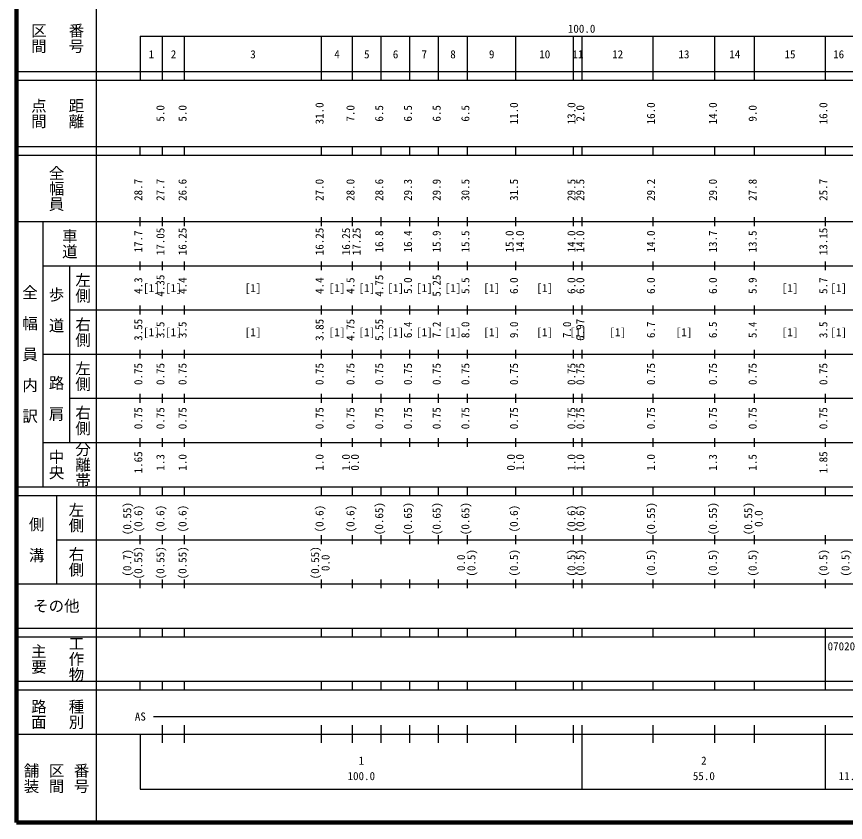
# Model space of a CAD drawing. Units: millimetres, scale not verified. Extents: x 40000 to 680000, y 20000 to 380000.
# Drawn here: x 40000 to 227536, y 20000 to 202409 of the extents above; entities that cross this region are included whole.
import ezdxf
from ezdxf.enums import TextEntityAlignment as Align

# ---------------------------------------------------------------- set-up
doc = ezdxf.new("R2010")
doc.units = ezdxf.units.MM
doc.header["$LTSCALE"] = 1000
doc.layers.add('M-TTL', color=2, linetype='Continuous', lineweight=140)
doc.layers.add('M-TTL-BAND', color=7, linetype='Continuous', lineweight=25)
doc.styles.add('@ＭＳ ゴシック', font='')
doc.styles.add('ＭＳ ゴシック', font='')
doc.styles.get('@ＭＳ ゴシック').set_extended_font_data('@MS Gothic')
doc.styles.get('ＭＳ ゴシック').set_extended_font_data('MS Gothic')

msp = doc.modelspace()

# ---------------------------------------------------------------- linework, layer by layer
at = {"layer": 'M-TTL'}
for p, q in [((40000, 380000), (40000, 20000)), ((40000, 20000), (680000, 20000))]:
    msp.add_line(p, q, dxfattribs=at)
at = {"layer": 'M-TTL-BAND'}
for p, q in [((58000, 370000), (58000, 20000)), ((68000, 198000), (579000, 198000)), ((68000, 198000), (68000, 188000)), ((73000, 188000), (73000, 198000)), ((78000, 188000), (78000, 198000)), ((109000, 188000), (109000, 198000)), ((116000, 188000), (116000, 198000)), ((122500, 188000), (122500, 198000)), ((129000, 188000), (129000, 198000)), ((135500, 188000), (135500, 198000)), ((142000, 188000), (142000, 198000)), ((153000, 188000), (153000, 198000)), ((166000, 188000), (166000, 198000)), ((168000, 188000), (168000, 198000)), ((184000, 188000), (184000, 198000)), ((198000, 188000), (198000, 198000)), ((207000, 188000), (207000, 198000)), ((223000, 188000), (223000, 198000)), ((40000, 190000), (579000, 190000)), ((40000, 188000), (579000, 188000)), ((40000, 173000), (579000, 173000)), ((68000, 171000), (68000, 173000)), ((73000, 171000), (73000, 173000)), ((78000, 171000), (78000, 173000)), ((109000, 171000), (109000, 173000)), ((116000, 171000), (116000, 173000)), ((122500, 171000), (122500, 173000)), ((129000, 171000), (129000, 173000)), ((135500, 171000), (135500, 173000)), ((142000, 171000), (142000, 173000)), ((153000, 171000), (153000, 173000)), ((166000, 171000), (166000, 173000)), ((168000, 171000), (168000, 173000)), ((184000, 171000), (184000, 173000)), ((198000, 171000), (198000, 173000)), ((207000, 171000), (207000, 173000)), ((223000, 171000), (223000, 173000)), ((40000, 171000), (579000, 171000)), ((40000, 156000), (579000, 156000)), ((46000, 96000), (46000, 156000)), ((68000, 155000), (68000, 157000)), ((73000, 155000), (73000, 157000)), ((78000, 155000), (78000, 157000)), ((109000, 155000), (109000, 157000)), ((116000, 155000), (116000, 157000)), ((122500, 155000), (122500, 157000)), ((129000, 155000), (129000, 157000)), ((135500, 155000), (135500, 157000)), ((142000, 155000), (142000, 157000)), ((153000, 155000), (153000, 157000)), ((166000, 155000), (166000, 157000)), ((168000, 155000), (168000, 157000)), ((184000, 155000), (184000, 157000)), ((198000, 155000), (198000, 157000)), ((207000, 155000), (207000, 157000)), ((223000, 155000), (223000, 157000)), ((68000, 145000), (68000, 147000)), ((73000, 145000), (73000, 147000)), ((78000, 145000), (78000, 147000)), ((109000, 145000), (109000, 147000)), ((116000, 145000), (116000, 147000)), ((122500, 145000), (122500, 147000)), ((129000, 145000), (129000, 147000)), ((135500, 145000), (135500, 147000)), ((142000, 145000), (142000, 147000)), ((153000, 145000), (153000, 147000)), ((166000, 145000), (166000, 147000)), ((168000, 145000), (168000, 147000)), ((184000, 145000), (184000, 147000)), ((198000, 145000), (198000, 147000)), ((207000, 145000), (207000, 147000)), ((223000, 145000), (223000, 147000)), ((46000, 146000), (579000, 146000)), ((52000, 146000), (52000, 106000)), ((68000, 135000), (68000, 137000)), ((73000, 135000), (73000, 137000)), ((78000, 135000), (78000, 137000)), ((109000, 135000), (109000, 137000)), ((116000, 135000), (116000, 137000)), ((122500, 135000), (122500, 137000)), ((129000, 135000), (129000, 137000)), ((135500, 135000), (135500, 137000)), ((142000, 135000), (142000, 137000)), ((153000, 135000), (153000, 137000)), ((166000, 135000), (166000, 137000)), ((168000, 135000), (168000, 137000)), ((184000, 135000), (184000, 137000)), ((198000, 135000), (198000, 137000)), ((207000, 135000), (207000, 137000)), ((223000, 135000), (223000, 137000)), ((52000, 136000), (579000, 136000)), ((46000, 126000), (579000, 126000)), ((68000, 125000), (68000, 127000)), ((73000, 125000), (73000, 127000)), ((78000, 125000), (78000, 127000)), ((109000, 125000), (109000, 127000)), ((116000, 125000), (116000, 127000)), ((122500, 125000), (122500, 127000)), ((129000, 125000), (129000, 127000)), ((135500, 125000), (135500, 127000)), ((142000, 125000), (142000, 127000)), ((153000, 125000), (153000, 127000)), ((166000, 125000), (166000, 127000)), ((168000, 125000), (168000, 127000)), ((184000, 125000), (184000, 127000)), ((198000, 125000), (198000, 127000)), ((207000, 125000), (207000, 127000)), ((223000, 125000), (223000, 127000)), ((68000, 115000), (68000, 117000)), ((73000, 115000), (73000, 117000)), ((78000, 115000), (78000, 117000)), ((109000, 115000), (109000, 117000)), ((116000, 115000), (116000, 117000)), ((122500, 115000), (122500, 117000)), ((129000, 115000), (129000, 117000)), ((135500, 115000), (135500, 117000)), ((142000, 115000), (142000, 117000)), ((153000, 115000), (153000, 117000)), ((166000, 115000), (166000, 117000)), ((168000, 115000), (168000, 117000)), ((184000, 115000), (184000, 117000)), ((198000, 115000), (198000, 117000)), ((207000, 115000), (207000, 117000)), ((223000, 115000), (223000, 117000)), ((52000, 116000), (579000, 116000)), ((68000, 105000), (68000, 107000)), ((73000, 105000), (73000, 107000)), ((78000, 105000), (78000, 107000)), ((109000, 105000), (109000, 107000)), ((116000, 105000), (116000, 107000)), ((122500, 105000), (122500, 107000)), ((129000, 105000), (129000, 107000)), ((135500, 105000), (135500, 107000)), ((142000, 105000), (142000, 107000)), ((153000, 105000), (153000, 107000)), ((166000, 105000), (166000, 107000)), ((168000, 105000), (168000, 107000)), ((184000, 105000), (184000, 107000)), ((198000, 105000), (198000, 107000)), ((207000, 105000), (207000, 107000)), ((223000, 105000), (223000, 107000)), ((46000, 106000), (579000, 106000)), ((40000, 96000), (579000, 96000)), ((68000, 94000), (68000, 96000)), ((73000, 94000), (73000, 96000)), ((78000, 94000), (78000, 96000)), ((109000, 94000), (109000, 96000)), ((116000, 94000), (116000, 96000)), ((122500, 94000), (122500, 96000)), ((129000, 94000), (129000, 96000)), ((135500, 94000), (135500, 96000)), ((142000, 94000), (142000, 96000)), ((153000, 94000), (153000, 96000)), ((166000, 94000), (166000, 96000)), ((168000, 94000), (168000, 96000)), ((184000, 94000), (184000, 96000)), ((198000, 94000), (198000, 96000)), ((207000, 94000), (207000, 96000)), ((223000, 94000), (223000, 96000)), ((40000, 94000), (579000, 94000)), ((49000, 94000), (49000, 74000)), ((68000, 83000), (68000, 85000)), ((73000, 83000), (73000, 85000)), ((78000, 83000), (78000, 85000)), ((109000, 83000), (109000, 85000)), ((116000, 83000), (116000, 85000)), ((122500, 83000), (122500, 85000)), ((129000, 83000), (129000, 85000)), ((135500, 83000), (135500, 85000)), ((142000, 83000), (142000, 85000)), ((153000, 83000), (153000, 85000)), ((166000, 83000), (166000, 85000)), ((168000, 83000), (168000, 85000)), ((184000, 83000), (184000, 85000)), ((198000, 83000), (198000, 85000)), ((207000, 83000), (207000, 85000)), ((223000, 83000), (223000, 85000)), ((49000, 84000), (579000, 84000)), ((40000, 74000), (579000, 74000)), ((68000, 73000), (68000, 75000)), ((73000, 73000), (73000, 75000)), ((78000, 73000), (78000, 75000)), ((109000, 73000), (109000, 75000)), ((116000, 73000), (116000, 75000)), ((122500, 73000), (122500, 75000)), ((129000, 73000), (129000, 75000)), ((135500, 73000), (135500, 75000)), ((142000, 73000), (142000, 75000)), ((153000, 73000), (153000, 75000)), ((166000, 73000), (166000, 75000)), ((168000, 73000), (168000, 75000)), ((184000, 73000), (184000, 75000)), ((198000, 73000), (198000, 75000)), ((207000, 73000), (207000, 75000)), ((223000, 73000), (223000, 75000)), ((40000, 64000), (579000, 64000)), ((68000, 62000), (68000, 64000)), ((73000, 62000), (73000, 64000)), ((78000, 62000), (78000, 64000)), ((109000, 62000), (109000, 64000)), ((116000, 62000), (116000, 64000)), ((122500, 62000), (122500, 64000)), ((129000, 62000), (129000, 64000)), ((135500, 62000), (135500, 64000)), ((142000, 62000), (142000, 64000)), ((153000, 62000), (153000, 64000)), ((166000, 62000), (166000, 64000)), ((168000, 62000), (168000, 64000)), ((184000, 62000), (184000, 64000)), ((198000, 62000), (198000, 64000)), ((207000, 62000), (207000, 64000)), ((223000, 62000), (223000, 64000)), ((40000, 62000), (579000, 62000)), ((223000, 52000), (223000, 62000)), ((40000, 52000), (579000, 52000)), ((68000, 50000), (68000, 52000)), ((73000, 50000), (73000, 52000)), ((78000, 50000), (78000, 52000)), ((109000, 50000), (109000, 52000)), ((116000, 50000), (116000, 52000)), ((122500, 50000), (122500, 52000)), ((129000, 50000), (129000, 52000)), ((135500, 50000), (135500, 52000)), ((142000, 50000), (142000, 52000)), ((153000, 50000), (153000, 52000)), ((166000, 50000), (166000, 52000)), ((168000, 50000), (168000, 52000)), ((184000, 50000), (184000, 52000)), ((198000, 50000), (198000, 52000)), ((207000, 50000), (207000, 52000)), ((223000, 50000), (223000, 52000)), ((40000, 50000), (579000, 50000)), ((71000, 44000), (565000, 44000)), ((73000, 38000), (73000, 42000)), ((78000, 38000), (78000, 42000)), ((109000, 38000), (109000, 42000)), ((116000, 38000), (116000, 42000)), ((122500, 38000), (122500, 42000)), ((129000, 38000), (129000, 42000)), ((135500, 38000), (135500, 42000)), ((142000, 38000), (142000, 42000)), ((153000, 38000), (153000, 42000)), ((166000, 38000), (166000, 42000)), ((168000, 27500), (168000, 42000)), ((184000, 38000), (184000, 42000)), ((198000, 38000), (198000, 42000)), ((207000, 38000), (207000, 42000)), ((223000, 27500), (223000, 42000)), ((40000, 40000), (579000, 40000)), ((68000, 40000), (68000, 27500)), ((68000, 27500), (579000, 27500))]:
    msp.add_line(p, q, dxfattribs=at)

# ---------------------------------------------------------------- texts
at = {"layer": 'M-TTL-BAND', "style": '@ＭＳ ゴシック'}
for s, p in [('番号', (53500, 197500)), ('区間', (45000, 197500)), ('点間', (45000, 180500)), ('距離', (53500, 180500)), ('全幅員', (49000, 163500)), ('車道', (52000, 151000)), ('左側', (55000, 141000)), ('全\u3000幅\u3000員\u3000内\u3000訳', (43000, 126000)), ('歩\u3000道', (49000, 136000)), ('右側', (55000, 131000)), ('左側', (55000, 121000)), ('路\u3000肩', (49000, 116000)), ('右側', (55000, 111000)), ('分離帯', (55000, 101000)), ('中央', (49000, 101000)), ('左側', (53500, 89000)), ('側\u3000溝', (44500, 84000)), ('右側', (53500, 79000)), ('主要', (45000, 57000)), ('工作物', (53500, 57000)), ('路面', (45000, 44500)), ('種別', (53500, 44500)), ('舗装', (43333, 30000)), ('区間', (49000, 30000)), ('番号', (54667, 30000))]:
    msp.add_text(s, height=2566, rotation=270, dxfattribs=at).set_placement(p, align=Align.MIDDLE_CENTER)
at = {"layer": 'M-TTL-BAND', "style": 'ＭＳ ゴシック'}
for s, p in [('100.0', (167844, 198195)), ('1', (70500, 192405)), ('2', (75500, 192405)), ('3', (93500, 192405)), ('4', (112500, 192405)), ('5', (119250, 192405)), ('6', (125750, 192405)), ('7', (132250, 192405)), ('8', (138750, 192405)), ('9', (147500, 192405)), ('10', (159500, 192405)), ('11', (167000, 192405)), ('12', (176000, 192405)), ('13', (191000, 192405)), ('14', (202500, 192405)), ('15', (215000, 192405)), ('16', (226000, 192405)), ('[1]', (70500, 139500)), ('[1]', (75500, 139500)), ('[1]', (93500, 139500)), ('[1]', (112500, 139500)), ('[1]', (119250, 139500)), ('[1]', (125750, 139500)), ('[1]', (132250, 139500)), ('[1]', (138750, 139500)), ('[1]', (147500, 139500)), ('[1]', (159500, 139500)), ('[1]', (215000, 139500)), ('[1]', (226000, 139500)), ('[1]', (70500, 129500)), ('[1]', (75500, 129500)), ('[1]', (93500, 129500)), ('[1]', (112500, 129500)), ('[1]', (119250, 129500)), ('[1]', (125750, 129500)), ('[1]', (132250, 129500)), ('[1]', (138750, 129500)), ('[1]', (147500, 129500)), ('[1]', (159500, 129500)), ('[1]', (167000, 129500)), ('[1]', (176000, 129500)), ('[1]', (191000, 129500)), ('[1]', (215000, 129500)), ('[1]', (226000, 129500)), ('AS', (68000, 42500)), ('1', (118000, 32523)), ('2', (195500, 32523)), ('100.0', (118000, 29033)), ('55.0', (195500, 29033)), ('11.0', (228500, 29033))]:
    msp.add_text(s, height=1833, dxfattribs=at).set_placement(p, align=Align.BOTTOM_CENTER)
for s, p in [('5.0', (74000, 180500)), ('5.0', (79000, 180500)), ('31.0', (110000, 180500)), ('7.0', (117000, 180500)), ('6.5', (123500, 180500)), ('6.5', (130000, 180500)), ('6.5', (136500, 180500)), ('6.5', (143000, 180500)), ('11.0', (154000, 180500)), ('13.0', (167000, 180500)), ('2.0', (169000, 180500)), ('16.0', (185000, 180500)), ('14.0', (199000, 180500)), ('9.0', (208000, 180500)), ('16.0', (224000, 180500)), ('28.7', (69000, 163174)), ('27.7', (74000, 163174)), ('26.6', (79000, 163174)), ('27.0', (110000, 163174)), ('28.0', (117000, 163174)), ('28.6', (123500, 163174)), ('29.3', (130000, 163174)), ('29.9', (136500, 163174)), ('30.5', (143000, 163174)), ('31.5', (154000, 163174)), ('29.5', (167000, 163174)), ('29.5', (169000, 163174)), ('29.2', (185000, 163174)), ('29.0', (199000, 163174)), ('27.8', (208000, 163174)), ('25.7', (224000, 163174)), ('17.7', (69000, 151500)), ('17.05', (74000, 151500)), ('16.25', (79000, 151500)), ('16.25', (110000, 151500)), ('16.25', (116000, 151500)), ('17.25', (118370, 151500)), ('16.8', (123500, 151500)), ('16.4', (130000, 151500)), ('15.9', (136500, 151500)), ('15.5', (143000, 151500)), ('15.0', (153000, 151500)), ('14.0', (155370, 151500)), ('14.0', (167000, 151500)), ('14.0', (169000, 151500)), ('14.0', (185000, 151500)), ('13.7', (199000, 151500)), ('13.5', (208000, 151500)), ('13.15', (224000, 151500)), ('4.3', (69000, 141500)), ('4.35', (74000, 141500)), ('4.4', (79000, 141500)), ('4.4', (110000, 141500)), ('4.5', (117000, 141500)), ('4.75', (123500, 141500)), ('5.0', (130000, 141500)), ('5.25', (136500, 141500)), ('5.5', (143000, 141500)), ('6.0', (154000, 141500)), ('6.0', (167000, 141500)), ('6.0', (169000, 141500)), ('6.0', (185000, 141500)), ('6.0', (199000, 141500)), ('5.9', (208000, 141500)), ('5.7', (224000, 141500)), ('3.55', (69000, 131500)), ('3.5', (74000, 131500)), ('3.5', (79000, 131500)), ('3.85', (110000, 131500)), ('4.75', (117000, 131500)), ('5.55', (123500, 131500)), ('6.4', (130000, 131500)), ('7.2', (136500, 131500)), ('8.0', (143000, 131500)), ('9.0', (154000, 131500)), ('7.0', (166000, 131500)), ('6.97', (169000, 131500)), ('6.7', (185000, 131500)), ('6.5', (199000, 131500)), ('5.4', (208000, 131500)), ('3.5', (224000, 131500)), ('0.75', (69000, 121500)), ('0.75', (74000, 121500)), ('0.75', (79000, 121500)), ('0.75', (110000, 121500)), ('0.75', (117000, 121500)), ('0.75', (123500, 121500)), ('0.75', (130000, 121500)), ('0.75', (136500, 121500)), ('0.75', (143000, 121500)), ('0.75', (154000, 121500)), ('0.75', (167000, 121500)), ('0.75', (169000, 121500)), ('0.75', (185000, 121500)), ('0.75', (199000, 121500)), ('0.75', (208000, 121500)), ('0.75', (224000, 121500)), ('0.75', (69000, 111500)), ('0.75', (74000, 111500)), ('0.75', (79000, 111500)), ('0.75', (110000, 111500)), ('0.75', (117000, 111500)), ('0.75', (123500, 111500)), ('0.75', (130000, 111500)), ('0.75', (136500, 111500)), ('0.75', (143000, 111500)), ('0.75', (154000, 111500)), ('0.75', (167000, 111500)), ('0.75', (169000, 111500)), ('0.75', (185000, 111500)), ('0.75', (199000, 111500)), ('0.75', (208000, 111500)), ('0.75', (224000, 111500)), ('1.65', (69000, 101500)), ('1.3', (74000, 101500)), ('1.0', (79000, 101500)), ('1.0', (110000, 101500)), ('1.0', (116000, 101500)), ('0.0', (118020, 101500)), ('0.0', (153321, 101500)), ('1.0', (155370, 101500)), ('1.0', (167000, 101500)), ('1.0', (169000, 101500)), ('1.0', (185000, 101500)), ('1.3', (199000, 101500)), ('1.5', (208000, 101500)), ('1.85', (224000, 101500)), ('(0.55)', (66495, 88764)), ('(0.65)', (123500, 88764)), ('(0.65)', (130000, 88764)), ('(0.65)', (136500, 88764)), ('(0.65)', (143000, 88764)), ('(0.55)', (185000, 88764)), ('(0.55)', (199000, 88764)), ('(0.55)', (207000, 88764)), ('(0.6)', (69000, 88764)), ('(0.6)', (74000, 88764)), ('(0.6)', (79000, 88764)), ('(0.6)', (110000, 88764)), ('(0.6)', (117000, 88764)), ('(0.6)', (154000, 88764)), ('(0.6)', (167000, 88764)), ('(0.6)', (169000, 88764)), ('0.0', (209370, 88764)), ('(0.7)', (66495, 78764)), ('(0.55)', (69000, 78764)), ('(0.55)', (74000, 78764)), ('(0.55)', (79000, 78764)), ('(0.55)', (109000, 78764)), ('(0.5)', (144370, 78764)), ('(0.5)', (154000, 78764)), ('(0.5)', (167000, 78764)), ('(0.5)', (169000, 78764)), ('(0.5)', (185000, 78764)), ('(0.5)', (199000, 78764)), ('(0.5)', (208000, 78764)), ('(0.5)', (224000, 78764)), ('(0.5)', (229000, 78764)), ('0.0', (111370, 78764)), ('0.0', (142000, 78764))]:
    msp.add_text(s, height=1833, rotation=90, dxfattribs=at).set_placement(p, align=Align.BOTTOM_CENTER)
msp.add_text('その他', height=2566, dxfattribs=at).set_placement((49000, 69000), align=Align.MIDDLE_CENTER)
msp.add_text('07020', height=1833, dxfattribs=at).set_placement((223500, 58405), align=Align.BOTTOM_LEFT)

doc.saveas('drawing.dxf')
